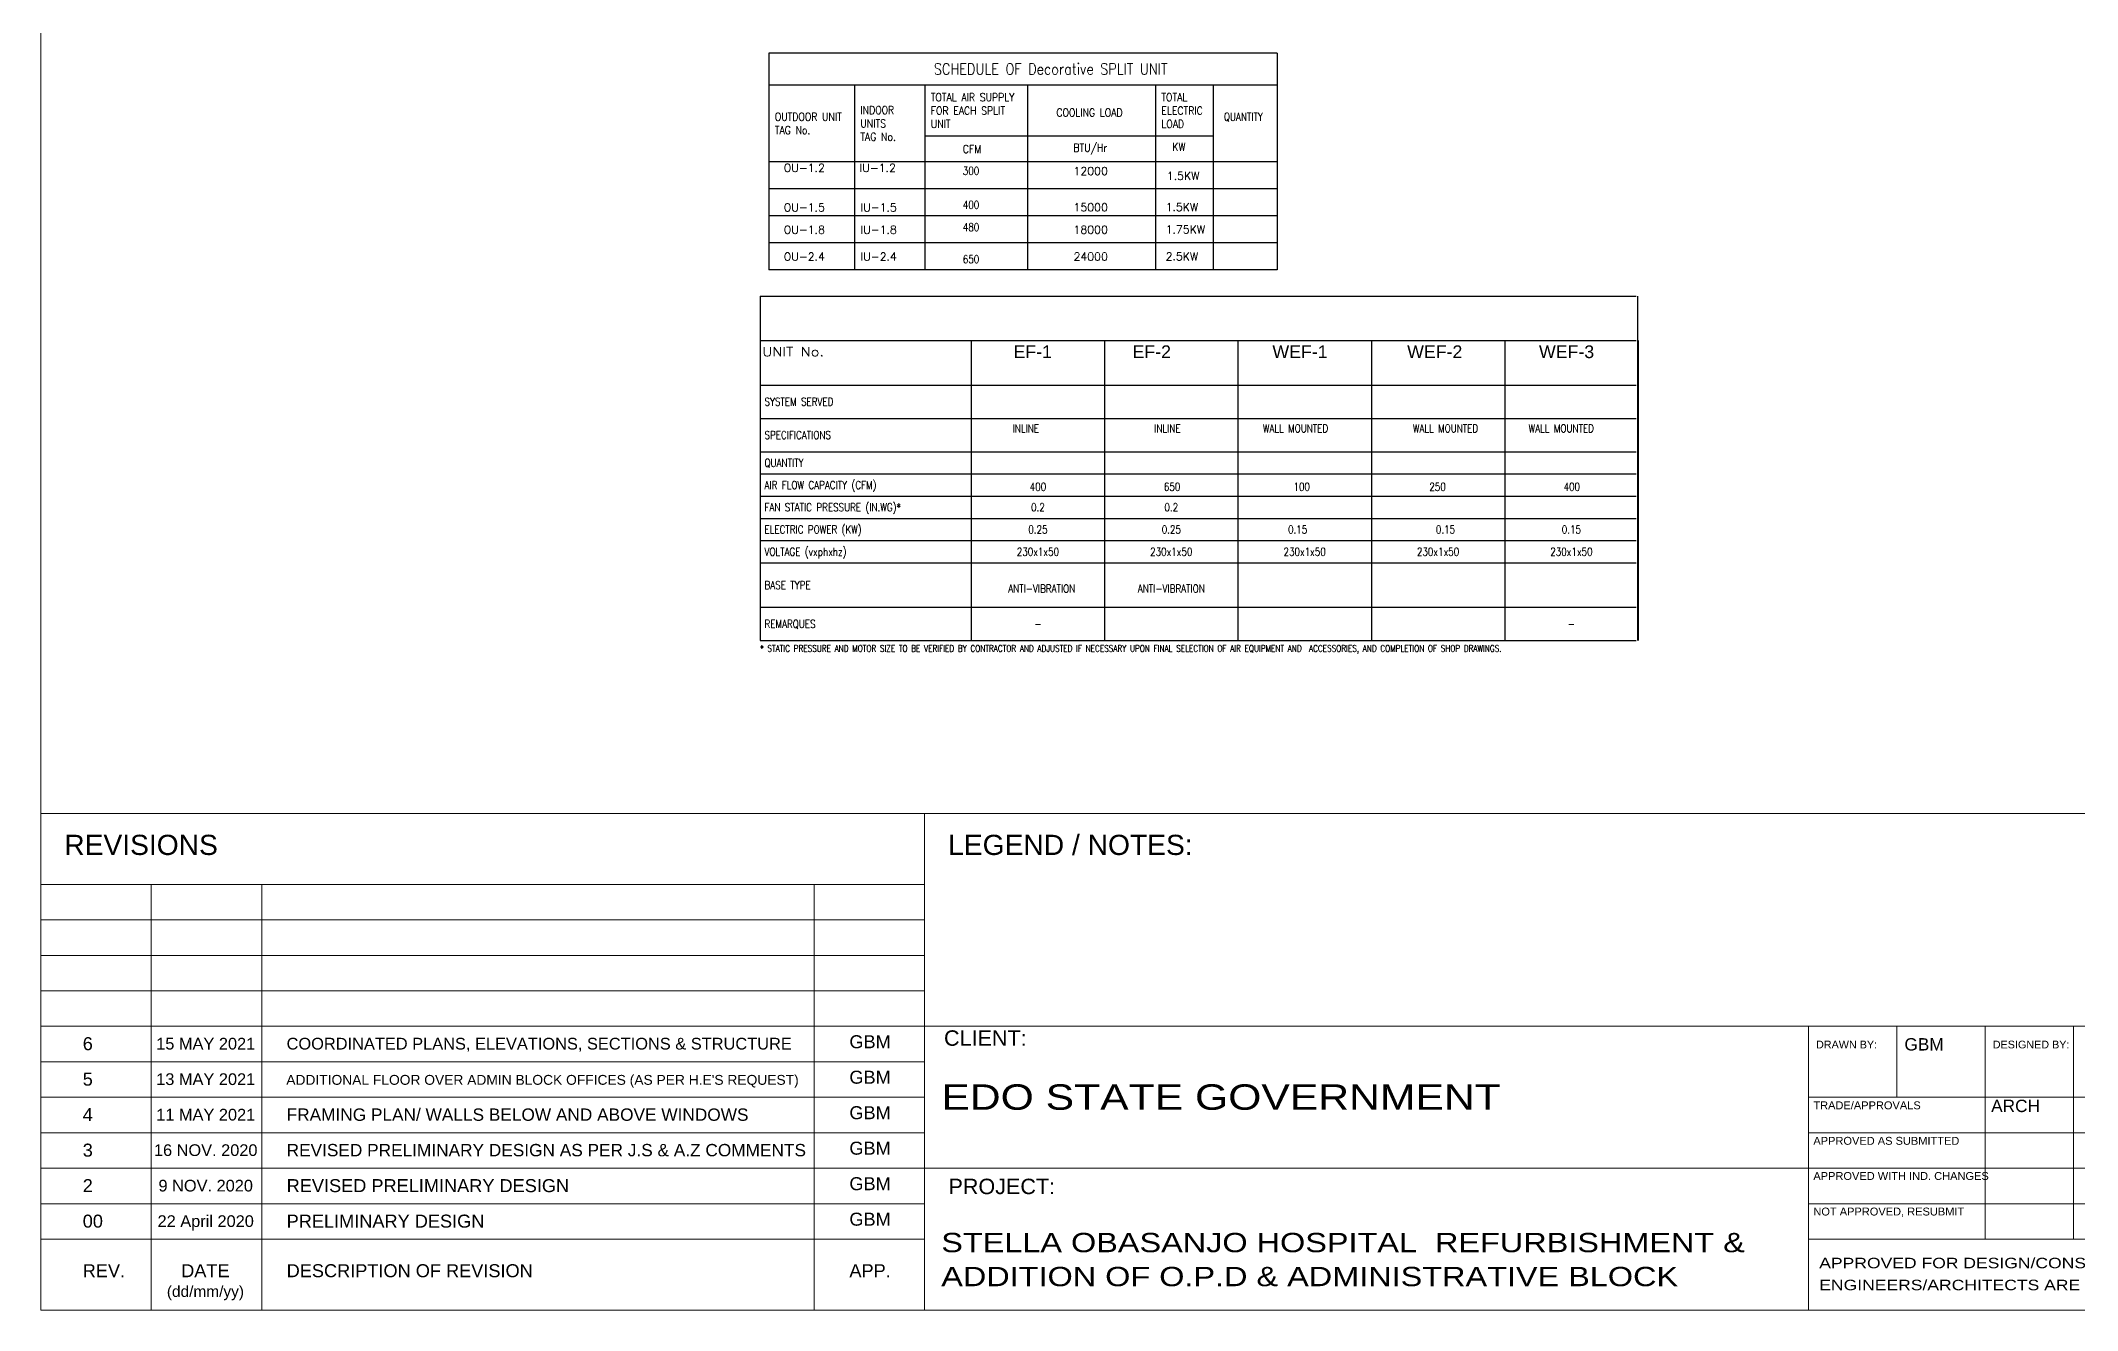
# Model space of a CAD drawing. Header units: millimetres. Extents: x -160614 to 59925, y -157025 to 0.
# Drawn here: x -9888 to 22180, y -130385 to -110391 of the extents above; entities that cross this region are included whole.
import ezdxf
from ezdxf.enums import TextEntityAlignment as Align

# ---------------------------------------------------------------- set-up
doc = ezdxf.new("R2010")
doc.units = ezdxf.units.MM
doc.header["$LTSCALE"] = 8
doc.layers.add('Frame', color=9, linetype='Continuous', lineweight=9)
for name, color, linetype in [('M-GEN-TABLE', 3, 'Continuous'), ('M-SCH-LINE', 1, 'Continuous'), ('M-SCH-TEXT', 3, 'Continuous'), ('MC-EX-EQPM-texts', 2, 'Continuous')]:
    doc.layers.add(name, color=color, linetype=linetype)
doc.styles.add('ARIAL', font='arial.ttf')
doc.styles.add('MARI3', font='arial.ttf', dxfattribs={"width": 1.2})
doc.styles.add('ROMANS', font='romans.shx', dxfattribs={"width": 0.85})
doc.styles.add('TTLB-A0-JeddahDP$0$Standard', font='txt_____.ttf')
doc.styles.add('TTLB-A0-JeddahDP$0$swis721', font='swiss.ttf')

msp = doc.modelspace()

# ---------------------------------------------------------------- linework, layer by layer
at = {"layer": 'Frame'}
for p, q in [((-9887.5, -81182.3), (-9887.5, -130385.2)), ((59699.5, -122559.6), (-9887.5, -122559.6)), ((4029.9, -122559.6), (4029.9, -130385.2)), ((4029.9, -123677.5), (-9887.5, -123677.5)), ((-8147.8, -130385.2), (-8147.8, -123677.5)), ((-6408.2, -130385.2), (-6408.2, -123677.5)), ((2290.2, -130385.2), (2290.2, -123677.5)), ((4029.9, -124236.5), (-9887.5, -124236.5)), ((4029.9, -124795.5), (-9887.5, -124795.5)), ((4029.9, -125354.5), (-9887.5, -125354.5)), ((59699.5, -125913.4), (-9887.5, -125913.4)), ((17947.3, -125913.4), (17947.3, -130385.2)), ((19338.9, -125913.4), (19338.9, -127031.4)), ((20730.5, -125913.4), (20730.5, -129267.3)), ((22122.2, -125913.4), (22122.2, -129267.3)), ((4029.9, -126472.4), (-9887.5, -126472.4)), ((4029.9, -127031.4), (-9887.5, -127031.4)), ((31864.7, -127031.4), (17947.3, -127031.4)), ((4029.9, -127590.3), (-9887.5, -127590.3)), ((31864.7, -127590.3), (17947.3, -127590.3)), ((4029.9, -128149.3), (-9887.5, -128149.3)), ((17947.3, -128149.3), (4029.9, -128149.3)), ((31864.7, -128149.3), (17947.3, -128149.3)), ((4029.9, -128708.3), (-9887.5, -128708.3)), ((31864.7, -128708.3), (17947.3, -128708.3)), ((4029.9, -129267.3), (-9887.5, -129267.3)), ((31864.7, -129267.3), (17947.3, -129267.3)), ((-9887.5, -130385.2, 0.4), (59699.5, -130385.2, 0.4))]:
    msp.add_line(p, q, dxfattribs=at)
at = {"layer": 'M-GEN-TABLE'}
for p, q in [((5649.1, -111088.9), (5649.1, -113997)), ((7665.1, -111088.9), (7665.1, -113997)), ((7665.1, -111088.9), (7665.1, -113997))]:
    msp.add_line(p, q, dxfattribs=at)
at = {"layer": 'M-SCH-LINE', "color": 7}
for p, q in [((9580.3, -110584.9), (1578.6, -110584.9)), ((1578.6, -110584.9), (1578.6, -113997)), ((9580.3, -110584.9), (9580.3, -113997)), ((9580.3, -113997), (1578.6, -113997)), ((1439.3, -114413.8), (1439.3, -119838.8)), ((1439.3, -114413.8), (15232.3, -114413.8)), ((15252.5, -114413.8), (15252.5, -119838.8)), ((1439.3, -115113.8), (15232.3, -115113.8)), ((1439.3, -119838.8), (15232.3, -119838.8))]:
    msp.add_line(p, q, dxfattribs=at)
at = {"layer": 'M-SCH-LINE'}
for p, q in [((9580.3, -111088.9), (1578.6, -111088.9)), ((2925.5, -111088.9), (2925.5, -113997)), ((4034.3, -111088.9), (4034.3, -113997)), ((5649.1, -111088.9), (5649.1, -113997)), ((8572.3, -111088.9), (8572.3, -113997)), ((8572.3, -111895.3), (4034.3, -111895.3)), ((7665.1, -112298.5), (1578.6, -112298.5)), ((9580.3, -112298.5), (1578.6, -112298.5)), ((9580.3, -112298.5), (8572.3, -112298.5)), ((9580.3, -112723.1), (1578.6, -112723.1)), ((9580.3, -113147.8), (1578.6, -113147.8)), ((9580.3, -113572.4), (1578.6, -113572.4)), ((9580.3, -113997), (1578.6, -113997)), ((4764.3, -115113.8), (4764.3, -119838.8)), ((6864.3, -115113.8), (6864.3, -119838.8)), ((8964.3, -115113.8), (8964.3, -119838.8)), ((11064.3, -115113.8), (11064.3, -119838.8)), ((13164.3, -115113.8), (13164.3, -119838.8)), ((15264.3, -115113.8), (15264.3, -119838.8)), ((1439.3, -115813.8), (15232.3, -115813.8)), ((1439.3, -116338.8), (15232.3, -116338.8)), ((1439.3, -116863.8), (15232.3, -116863.8)), ((1439.3, -117213.8), (15232.3, -117213.8)), ((1439.3, -117563.8), (15232.3, -117563.8)), ((1439.3, -117913.8), (15232.3, -117913.8)), ((1439.3, -118263.8), (15232.3, -118263.8)), ((1439.3, -118613.8), (15232.3, -118613.8)), ((1439.3, -119313.8), (15232.3, -119313.8))]:
    msp.add_line(p, q, dxfattribs=at)

# ---------------------------------------------------------------- texts
at = {"layer": 'Frame', "width": 1.2}
for s, height, style, p in [('EDO STATE GOVERNMENT', 400.787, 'MARI3', (4293.6, -127227.6, 0)), ('STELLA OBASANJO HOSPITAL  REFURBISHMENT &', 304.598, 'MARI3', (4291.9, -129470.9, 0)), ('APPROVED FOR DESIGN/CONSTRUCTION RESPONSIBILITY TO REMAIN WITH DESIGNER & CONTRACTOR', 164.616, 'TTLB-A0-JeddahDP$0$swis721', (18116.8, -129723.2)), ('ADDITION OF O.P.D & ADMINISTRATIVE BLOCK', 304.598, 'MARI3', (4291.9, -130006, 0)), ('ENGINEERS/ARCHITECTS ARE NOT RESPONSIBLE FOR DIMENSIONS AND QUANTITIES', 164.616, 'TTLB-A0-JeddahDP$0$swis721', (18116.8, -130069.4))]:
    msp.add_text(s, height=height, dxfattribs=dict(at, style=style)).set_placement(p)
at = {"layer": 'Frame'}
for s, insert, char_height, width, attachment_point, style in [('{\\fArial|b0|i0|c0|p34;REVISIONS}', (-9517, -122896.8), 317.963, 7631.121, 1, 'TTLB-A0-JeddahDP$0$Standard'), ('{\\fArial|b0|i0|c0|p34;LEGEND / NOTES:}', (4400.4, -122896.8), 317.963, 7631.121, 1, 'TTLB-A0-JeddahDP$0$Standard'), ('CLIENT:', (4335.5, -125976.5), 243.01, 5832.34, 1, 'TTLB-A0-JeddahDP$0$swis721'), ('{\\fArial|b0|i0|c0|p34;6}', (-9226.2, -126084.1), 204.624, 2694.806, 1, 'TTLB-A0-JeddahDP$0$Standard'), ('\\pxqc;{\\fArial|b0|i0|c0|p34;15 MAY 2021}', (-8502.4, -126094.4), 184.162, 2425.326, 1, 'TTLB-A0-JeddahDP$0$Standard'), ('{\\fArial|b0|i0|c0|p34;COORDINATED PLANS, ELEVATIONS, SECTIONS & STRUCTURE}', (-6016.2, -126094.2, 0), 184.673, 8720.487, 1, 'TTLB-A0-JeddahDP$0$Standard'), ('{\\fArial|b0|i0|c0|p34;GBM}', (2845.7, -126053.4), 204.624, 2694.806, 1, 'TTLB-A0-JeddahDP$0$Standard'), ('{\\fArial|b0|i0|c0|p34;DRAWN BY:}', (18066.1, -126199.9), 121.507, 1600.194, 4, 'TTLB-A0-JeddahDP$0$Standard'), ('{\\fArial|b0|i0|c0|p34;DESIGNED BY:}', (20849.1, -126200.8), 121.507, 2567.606, 4, 'TTLB-A0-JeddahDP$0$Standard'), ('{\\fArial|b0|i0|c0|p34;5}', (-9226.2, -126643.1, 0.4), 204.624, 2694.806, 1, 'TTLB-A0-JeddahDP$0$Standard'), ('\\pxqc;{\\fArial|b0|i0|c0|p34;13 MAY 2021}', (-8502.4, -126653.4, 0.4), 184.162, 2425.326, 1, 'TTLB-A0-JeddahDP$0$Standard'), ('{\\fArial|b0|i0|c0|p34;GBM}', (2845.7, -126612.4, 0.4), 204.624, 2694.806, 1, 'TTLB-A0-JeddahDP$0$Standard'), ("{\\fArial|b0|i0|c0|p34;ADDITIONAL FLOOR OVER ADMIN BLOCK OFFICES (AS PER H.E'S REQUEST)}", (-6020.9, -126678.8, 0.4), 155.514, 8295.024, 1, 'TTLB-A0-JeddahDP$0$Standard'), ('{\\fArial|b0|i0|c0|p34;4}', (-9226.2, -127202.1), 204.624, 2694.806, 1, 'TTLB-A0-JeddahDP$0$Standard'), ('\\pxqc;{\\fArial|b0|i0|c0|p34;11 MAY 2021}', (-8502.4, -127212.4), 184.162, 2425.326, 1, 'TTLB-A0-JeddahDP$0$Standard'), ('{\\fArial|b0|i0|c0|p34;FRAMING PLAN/ WALLS BELOW AND ABOVE WINDOWS}', (-6015.4, -127206.9, 0), 194.393, 9179.46, 1, 'TTLB-A0-JeddahDP$0$Standard'), ('{\\fArial|b0|i0|c0|p34;GBM}', (2845.7, -127171.4), 204.624, 2694.806, 1, 'TTLB-A0-JeddahDP$0$Standard'), ('{\\fArial|b0|i0|c0|p34;3}', (-9226.2, -127761), 204.624, 2694.806, 1, 'TTLB-A0-JeddahDP$0$Standard'), ('\\pxqc;{\\fArial|b0|i0|c0|p34;16 NOV. 2020}', (-8502.4, -127771.3), 184.162, 2425.326, 1, 'TTLB-A0-JeddahDP$0$Standard'), ('{\\fArial|b0|i0|c0|p34;REVISED PRELIMINARY DESIGN AS PER J.S & A.Z COMMENTS}', (-6015.4, -127765.9, 0), 194.393, 9179.46, 1, 'TTLB-A0-JeddahDP$0$Standard'), ('{\\fArial|b0|i0|c0|p34;GBM}', (2845.7, -127730.3), 204.624, 2694.806, 1, 'TTLB-A0-JeddahDP$0$Standard'), ('{\\fArial|b0|i0|c0|p34;2}', (-9226.2, -128320), 204.624, 2694.806, 1, 'TTLB-A0-JeddahDP$0$Standard'), ('\\pxqc;{\\fArial|b0|i0|c0|p34;9 NOV. 2020}', (-8502.4, -128330.3), 184.162, 2425.326, 1, 'TTLB-A0-JeddahDP$0$Standard'), ('{\\fArial|b0|i0|c0|p34;REVISED PRELIMINARY DESIGN}', (-6015, -128320), 204.624, 8492.981, 1, 'TTLB-A0-JeddahDP$0$Standard'), ('{\\fArial|b0|i0|c0|p34;GBM}', (2845.7, -128289.3), 204.624, 2694.806, 1, 'TTLB-A0-JeddahDP$0$Standard'), ('PROJECT:', (4405.9, -128313.1), 243.01, 5832.34, 1, 'TTLB-A0-JeddahDP$0$swis721'), ('{\\fArial|b0|i0|c0|p34;00}', (-9226.2, -128879), 204.624, 2694.806, 1, 'TTLB-A0-JeddahDP$0$Standard'), ('\\pxqc;{\\fArial|b0|i0|c0|p34;22 April 2020}', (-8502.4, -128889.3), 184.162, 2425.326, 1, 'TTLB-A0-JeddahDP$0$Standard'), ('{\\fArial|b0|i0|c0|p34;PRELIMINARY DESIGN}', (-6015, -128879), 204.624, 8492.981, 1, 'TTLB-A0-JeddahDP$0$Standard'), ('{\\fArial|b0|i0|c0|p34;GBM}', (2845.7, -128848.3), 204.624, 2694.806, 1, 'TTLB-A0-JeddahDP$0$Standard'), ('{\\fArial|b0|i0|c0|p34;REV.}', (-9226.2, -129659.7), 204.624, 2694.806, 1, 'TTLB-A0-JeddahDP$0$Standard'), ('\\pxqc;{\\fArial|b0|i0|c0|p34;DATE\\P\\H0.85x;(dd/mm/yy)}', (-8641.9, -129659.7), 204.624, 2694.806, 1, 'TTLB-A0-JeddahDP$0$Standard'), ('{\\fArial|b0|i0|c0|p34;DESCRIPTION OF REVISION}', (-6015, -129659.7), 204.624, 4163.211, 1, 'TTLB-A0-JeddahDP$0$Standard'), ('{\\fArial|b0|i0|c0|p34;APP.}', (2845.7, -129659.7), 204.624, 2694.806, 1, 'TTLB-A0-JeddahDP$0$Standard')]:
    msp.add_mtext(s, dxfattribs=dict(at, insert=insert, char_height=char_height, width=width, attachment_point=attachment_point, style=style))
at = {"layer": 'Frame', "style": 'TTLB-A0-JeddahDP$0$swis721'}
for s, insert, char_height, attachment_point in [('GBM', (19767, -126296.9), 194.41, 8), ('TRADE/APPROVALS', (18024.2, -127221.6), 124.423, 7), ('ARCH', (21208.2, -127266.2), 194.41, 8), ('APPROVED AS SUBMITTED', (18024.2, -127780.5), 124.423, 7), ('APPROVED WITH IND. CHANGES', (18024.2, -128334.5), 124.423, 7), ('NOT APPROVED, RESUBMIT', (18024.2, -128915.6), 124.423, 7)]:
    msp.add_mtext(s, dxfattribs=dict(at, insert=insert, char_height=char_height, attachment_point=attachment_point))
at = {"layer": 'M-SCH-TEXT', "style": 'ROMANS', "width": 0.8}
for s, p in [('QUANTITY', (8742.8, -111588.1)), ('SYSTEM SERVED', (1509.3, -116076.3)), ('SPECIFICATIONS', (1509.3, -116601.3)), ('QUANTITY', (1509.3, -117038.8)), ('AIR FLOW CAPACITY (CFM)', (1509.3, -117388.8)), ('FAN STATIC PRESSURE (IN.WG)*', (1509.3, -117738.8)), ('ELECTRIC POWER (KW)', (1509.3, -118088.8)), ('VOLTAGE (vxphxhz)', (1509.3, -118438.8)), ('BASE TYPE', (1509.3, -118963.8)), ('REMARQUES', (1509.3, -119576.3))]:
    msp.add_text(s, height=126, dxfattribs=at).set_placement(p, align=Align.MIDDLE_LEFT)
at = {"layer": 'M-SCH-TEXT', "style": 'ROMANS'}
for s, p in [('OU-1.2', (1811.7, -112455.9)), ('IU-1.2', (3005.3, -112455.9)), ('12000', (6375.2, -112506)), ('1.5KW', (7844.3, -112582.9)), ('OU-1.5', (1811.7, -113079.3)), ('IU-1.5', (3019.8, -113079.3)), ('15000', (6375.2, -113078.1)), ('1.5KW', (7825, -113073.6)), ('OU-1.8', (1811.7, -113431.3)), ('IU-1.8', (3019.8, -113431.3)), ('18000', (6375.2, -113430.1)), ('1.75KW', (7825, -113425.6)), ('OU-2.4', (1811.7, -113855.1)), ('IU-2.4', (3019.8, -113855.1)), ('24000', (6375.2, -113854)), ('2.5KW', (7825, -113850.2))]:
    msp.add_text(s, height=126, dxfattribs=at).set_placement(p)
at = {"layer": 'M-SCH-TEXT', "style": 'ROMANS', "width": 0.8}
for s, p in [('300', (4631.7, -112503.7)), ('400', (4631.7, -113038.8)), ('480', (4631.7, -113390.8)), ('650', (4631.7, -113894.4))]:
    msp.add_text(s, height=126, dxfattribs=at).set_placement(p)
at = {"layer": 'M-SCH-TEXT', "color": 7, "style": 'ROMANS', "width": 1.2}
msp.add_text('UNIT No.', height=140, dxfattribs=at).set_placement((1474.3, -115288.8), align=Align.MIDDLE_LEFT)
at = {"layer": 'M-SCH-TEXT', "style": 'ROMANS', "width": 0.8}
for s, p in [('INLINE', (5624.3, -116496.3)), ('INLINE', (7852.8, -116496.3)), ('WALL MOUNTED', (9870.2, -116496.3)), ('WALL MOUNTED', (12231.6, -116496.3)), ('WALL MOUNTED', (14054.7, -116496.3)), ('400', (5814.3, -117416.5)), ('650', (7927.4, -117416.5)), ('100', (9967.9, -117416.5)), ('250', (12107.1, -117416.5)), ('400', (14220.3, -117416.5)), ('0.2', (5814.3, -117738.8)), ('0.2', (7914.3, -117738.8)), ('0.25', (5814.3, -118088.8)), ('0.25', (7914.3, -118088.8)), ('0.15', (9904, -118088.8)), ('0.15', (12231.6, -118088.8)), ('0.15', (14214.3, -118088.8)), ('230x1x50', (5814.3, -118438.8)), ('230x1x50', (7914.3, -118438.8)), ('230x1x50', (10014.3, -118438.8)), ('230x1x50', (12114.3, -118438.8)), ('230x1x50', (14214.3, -118438.8)), ('ANTI-VIBRATION', (5873.8, -119020.7)), ('ANTI-VIBRATION', (7914.3, -119020.7)), ('-', (5814.3, -119576.3)), ('-', (14214.3, -119576.3))]:
    msp.add_text(s, height=126, dxfattribs=at).set_placement(p, align=Align.MIDDLE_CENTER)
msp.add_text('* STATIC PRESSURE AND MOTOR SIZE TO BE VERIFIED BY CONTRACTOR AND ADJUSTED IF NECESSARY UPON FINAL SELECTION OF AIR EQUIPMENT AND  ACCESSORIES, AND COMPLETION OF SHOP DRAWINGS. ', height=105, dxfattribs=at).set_placement((1439.3, -119908.8), align=Align.TOP_LEFT)
at = {"layer": 'M-SCH-TEXT', "color": 7, "insert": (6013.8, -110836.9), "char_height": 175, "width": 9367.369, "attachment_point": 5, "style": 'ROMANS'}
msp.add_mtext('SCHEDULE OF Decorative SPLIT UNIT', dxfattribs=at)
at = {"layer": 'M-SCH-TEXT', "char_height": 126, "attachment_point": 4, "style": 'ROMANS'}
for s, insert, width in [('TOTAL AIR SUPPLY FOR EACH SPLIT \\PUNIT', (4126.9, -111492.1), 1429.548), ('TOTAL\\PELECTRIC\\PLOAD', (7757.7, -111492.1), 1202.134), ('OUTDOOR UNIT \\PTAG No.', (1671.2, -111693.7), 1262.683), ('INDOOR \\PUNITS \\PTAG No.', (3018.1, -111693.7), 1202.134), ('COOLING LOAD', (6104.8, -111522.2), 1202.134), ('CFM', (4631.7, -112096.9), 1202.134), ('BTU/Hr', (6372.8, -112096.9), 1202.134), ('KW', (7931.7, -112064.8), 1202.134)]:
    msp.add_mtext(s, dxfattribs=dict(at, insert=insert, width=width))
at = {"layer": 'MC-EX-EQPM-texts', "lineweight": 15, "style": 'ARIAL'}
for s, p in [('EF-1', (5429.2, -115389.4)), ('EF-2', (7303.7, -115389.4)), ('WEF-1', (9506.4, -115389.4)), ('WEF-2', (11628.1, -115389.4)), ('WEF-3', (13704, -115389.4))]:
    msp.add_text(s, height=200, dxfattribs=at).set_placement(p)

doc.saveas('drawing.dxf')
